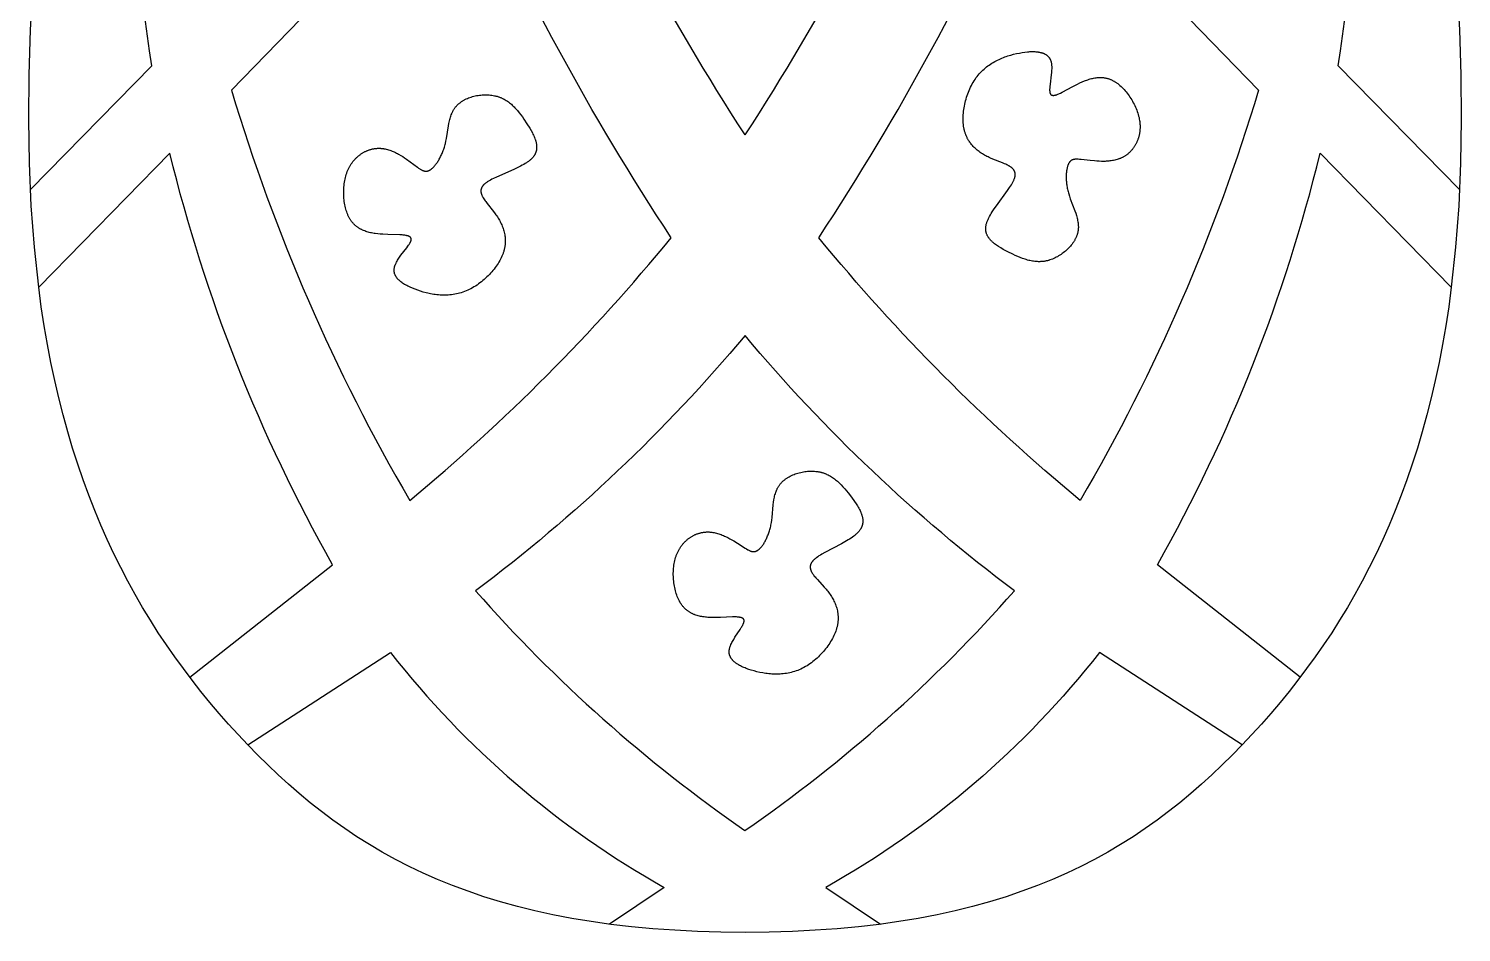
# Model space of a CAD drawing. Extents: x -66 to 16, y -52 to 43.
# Drawn here: x -61.69 to -34.31, y -50 to -32.72 of the extents above; entities that cross this region are included whole.
import ezdxf

# ---------------------------------------------------------------- set-up
doc = ezdxf.new("R2010")
doc.units = 0
doc.layers.add('CURVES', color=7, linetype='CONTINUOUS')
doc.layers.add('DEFAULT', color=7, linetype='CONTINUOUS')

msp = doc.modelspace()

# ---------------------------------------------------------------- linework, layer by layer
at = {"layer": 'CURVES'}
msp.add_lwpolyline([(-34.397, -31.874), (-34.346, -32.745), (-34.317, -33.607), (-34.309, -34.458), (-34.323, -35.294), (-34.359, -36.109), (-34.418, -36.902), (-34.5, -37.667), (-34.55, -38.038), (-34.605, -38.401), (-34.667, -38.757), (-34.733, -39.106), (-34.806, -39.447), (-34.883, -39.781), (-34.966, -40.108), (-35.055, -40.428), (-35.148, -40.742), (-35.246, -41.049), (-35.35, -41.349), (-35.458, -41.644), (-35.571, -41.932), (-35.689, -42.214), (-35.811, -42.49), (-35.938, -42.76), (-36.069, -43.025), (-36.204, -43.285), (-36.344, -43.539), (-36.487, -43.787), (-36.635, -44.031), (-36.787, -44.27), (-36.942, -44.504), (-37.102, -44.733), (-37.265, -44.958), (-37.431, -45.178), (-37.601, -45.395), (-37.774, -45.607), (-37.951, -45.815), (-38.131, -46.019), (-38.5, -46.417), (-38.689, -46.61), (-38.881, -46.8), (-39.077, -46.986), (-39.277, -47.169), (-39.482, -47.347), (-39.691, -47.521), (-39.905, -47.691), (-40.125, -47.855), (-40.351, -48.016), (-40.583, -48.171), (-40.821, -48.321), (-41.066, -48.466), (-41.319, -48.605), (-41.58, -48.739), (-41.848, -48.867), (-42.125, -48.99), (-42.411, -49.106), (-42.706, -49.215), (-43.01, -49.319), (-43.324, -49.416), (-43.649, -49.505), (-43.984, -49.589), (-44.33, -49.664), (-44.688, -49.733), (-45.057, -49.794), (-45.438, -49.848), (-45.832, -49.894), (-46.238, -49.931), (-46.658, -49.961), (-47.091, -49.983), (-47.539, -49.996), (-48, -50), (-48.461, -49.996), (-48.909, -49.983), (-49.342, -49.961), (-49.762, -49.931), (-50.168, -49.894), (-50.562, -49.848), (-50.943, -49.794), (-51.312, -49.733), (-51.67, -49.664), (-52.016, -49.589), (-52.351, -49.505), (-52.676, -49.416), (-52.99, -49.319), (-53.294, -49.215), (-53.589, -49.106), (-53.875, -48.99), (-54.152, -48.867), (-54.42, -48.739), (-54.681, -48.605), (-54.934, -48.466), (-55.179, -48.321), (-55.417, -48.171), (-55.649, -48.016), (-55.875, -47.855), (-56.095, -47.691), (-56.309, -47.521), (-56.518, -47.347), (-56.723, -47.169), (-56.923, -46.986), (-57.119, -46.8), (-57.311, -46.61), (-57.5, -46.417), (-57.869, -46.019), (-58.049, -45.815), (-58.226, -45.607), (-58.399, -45.395), (-58.569, -45.178), (-58.735, -44.958), (-58.898, -44.733), (-59.058, -44.504), (-59.213, -44.27), (-59.365, -44.031), (-59.513, -43.787), (-59.656, -43.539), (-59.796, -43.285), (-59.931, -43.025), (-60.062, -42.76), (-60.189, -42.49), (-60.311, -42.214), (-60.429, -41.932), (-60.542, -41.644), (-60.65, -41.349), (-60.754, -41.049), (-60.852, -40.742), (-60.945, -40.428), (-61.034, -40.108), (-61.117, -39.781), (-61.194, -39.447), (-61.267, -39.106), (-61.333, -38.757), (-61.395, -38.401), (-61.45, -38.038), (-61.5, -37.667), (-61.582, -36.902), (-61.641, -36.109), (-61.677, -35.294), (-61.691, -34.458), (-61.683, -33.607), (-61.654, -32.745), (-61.603, -31.874)], dxfattribs=at)
at = {"layer": 'DEFAULT'}
for points in [[(-48, -34.753, -0.034629), (-51.858, -27.711, 0.023915), (-48, -23.266, 0.023915), (-44.142, -27.711, -0.034629)], [(-53.414, -29.357), (-57.813, -33.9, 0.05969), (-54.407, -41.74, 0.048291), (-49.411, -36.72, -0.04152)], [(-46.589, -36.72, 0.04152), (-42.586, -29.357), (-38.187, -33.9, -0.05969), (-41.593, -41.74, -0.048291)], [(-42.849, -43.469, -0.057933), (-48, -38.59, -0.057933), (-53.151, -43.469, 0.060909), (-48, -48.052, 0.060909)]]:
    msp.add_lwpolyline(points, format="xyb", close=True, dxfattribs=at)
for points in [[(-61.658, -35.795), (-59.34, -33.431, -0.019464), (-60.25, -24.333)], [(-34.342, -35.795), (-36.66, -33.431, 0.019464), (-35.75, -24.333)], [(-58.612, -45.122), (-55.881, -42.972, -0.069035), (-58.991, -35.105), (-61.5, -37.667)], [(-37.388, -45.122), (-40.119, -42.972, 0.069035), (-37.009, -35.105), (-34.5, -37.667)], [(-57.5, -46.417), (-54.775, -44.65, 0.098938), (-49.542, -49.14), (-50.59, -49.844)], [(-38.5, -46.417), (-41.225, -44.65, -0.098938), (-46.458, -49.14), (-45.41, -49.844)]]:
    msp.add_lwpolyline(points, format="xyb", dxfattribs=at)
for points in [[(-43.309, -35.196), (-43.332, -35.185), (-43.354, -35.174), (-43.377, -35.163), (-43.399, -35.151), (-43.421, -35.139), (-43.442, -35.127), (-43.463, -35.114), (-43.484, -35.1), (-43.505, -35.086), (-43.525, -35.072), (-43.545, -35.057), (-43.564, -35.042), (-43.582, -35.026), (-43.601, -35.009), (-43.618, -34.992), (-43.636, -34.975), (-43.652, -34.957), (-43.668, -34.938), (-43.684, -34.919), (-43.691, -34.909), (-43.698, -34.899), (-43.706, -34.889), (-43.712, -34.879), (-43.719, -34.868), (-43.726, -34.857), (-43.732, -34.847), (-43.739, -34.836), (-43.745, -34.825), (-43.751, -34.813), (-43.756, -34.802), (-43.762, -34.791), (-43.767, -34.779), (-43.772, -34.767), (-43.777, -34.755), (-43.782, -34.743), (-43.787, -34.73), (-43.791, -34.718), (-43.795, -34.705), (-43.799, -34.692), (-43.803, -34.679), (-43.806, -34.666), (-43.81, -34.652), (-43.813, -34.639), (-43.816, -34.625), (-43.818, -34.611), (-43.821, -34.597), (-43.823, -34.582), (-43.826, -34.553), (-43.829, -34.523), (-43.831, -34.493), (-43.832, -34.462), (-43.832, -34.43), (-43.831, -34.398), (-43.829, -34.366), (-43.826, -34.334), (-43.823, -34.301), (-43.819, -34.268), (-43.813, -34.234), (-43.807, -34.201), (-43.801, -34.168), (-43.793, -34.134), (-43.784, -34.101), (-43.775, -34.067), (-43.765, -34.034), (-43.754, -34.001), (-43.743, -33.968), (-43.73, -33.936), (-43.717, -33.903), (-43.703, -33.872), (-43.688, -33.84), (-43.673, -33.809), (-43.657, -33.779), (-43.64, -33.749), (-43.622, -33.72), (-43.604, -33.692), (-43.585, -33.664), (-43.565, -33.638), (-43.544, -33.612), (-43.523, -33.586), (-43.501, -33.562), (-43.479, -33.539), (-43.456, -33.517), (-43.432, -33.495), (-43.408, -33.474), (-43.384, -33.454), (-43.359, -33.435), (-43.333, -33.417), (-43.307, -33.399), (-43.281, -33.382), (-43.254, -33.366), (-43.228, -33.351), (-43.2, -33.336), (-43.173, -33.322), (-43.145, -33.309), (-43.118, -33.296), (-43.09, -33.284), (-43.062, -33.273), (-43.034, -33.262), (-43.006, -33.252), (-42.978, -33.243), (-42.949, -33.234), (-42.921, -33.225), (-42.866, -33.21), (-42.811, -33.197), (-42.756, -33.187), (-42.703, -33.177), (-42.651, -33.17), (-42.601, -33.165), (-42.577, -33.163), (-42.553, -33.161), (-42.529, -33.16), (-42.506, -33.16), (-42.483, -33.16), (-42.461, -33.161), (-42.44, -33.162), (-42.419, -33.164), (-42.399, -33.167), (-42.389, -33.168), (-42.379, -33.17), (-42.369, -33.172), (-42.36, -33.174), (-42.351, -33.176), (-42.341, -33.178), (-42.332, -33.181), (-42.324, -33.183), (-42.315, -33.186), (-42.307, -33.189), (-42.298, -33.192), (-42.29, -33.196), (-42.282, -33.199), (-42.275, -33.203), (-42.267, -33.207), (-42.26, -33.211), (-42.253, -33.215), (-42.246, -33.22), (-42.239, -33.224), (-42.232, -33.229), (-42.226, -33.234), (-42.223, -33.237), (-42.22, -33.239), (-42.217, -33.242), (-42.214, -33.245), (-42.211, -33.248), (-42.208, -33.251), (-42.205, -33.253), (-42.203, -33.256), (-42.2, -33.259), (-42.197, -33.262), (-42.195, -33.266), (-42.192, -33.269), (-42.19, -33.272), (-42.187, -33.275), (-42.185, -33.278), (-42.183, -33.282), (-42.18, -33.285), (-42.178, -33.289), (-42.176, -33.292), (-42.174, -33.296), (-42.172, -33.299), (-42.17, -33.303), (-42.168, -33.307), (-42.166, -33.311), (-42.164, -33.315), (-42.163, -33.318), (-42.161, -33.322), (-42.159, -33.326), (-42.156, -33.335), (-42.154, -33.343), (-42.151, -33.352), (-42.149, -33.361), (-42.147, -33.37), (-42.145, -33.379), (-42.143, -33.388), (-42.142, -33.398), (-42.141, -33.408), (-42.14, -33.418), (-42.139, -33.428), (-42.138, -33.439), (-42.138, -33.449), (-42.138, -33.471), (-42.138, -33.492), (-42.139, -33.515), (-42.14, -33.537), (-42.142, -33.56), (-42.146, -33.606), (-42.169, -33.785), (-42.173, -33.825), (-42.175, -33.844), (-42.176, -33.863), (-42.177, -33.88), (-42.177, -33.889), (-42.177, -33.897), (-42.177, -33.905), (-42.176, -33.912), (-42.176, -33.919), (-42.175, -33.926), (-42.174, -33.933), (-42.174, -33.936), (-42.173, -33.94), (-42.173, -33.943), (-42.172, -33.946), (-42.171, -33.949), (-42.17, -33.952), (-42.169, -33.954), (-42.169, -33.957), (-42.168, -33.96), (-42.167, -33.962), (-42.165, -33.965), (-42.165, -33.966), (-42.164, -33.967), (-42.164, -33.968), (-42.163, -33.969), (-42.163, -33.97), (-42.162, -33.971), (-42.161, -33.972), (-42.161, -33.973), (-42.16, -33.974), (-42.159, -33.975), (-42.158, -33.976), (-42.158, -33.977), (-42.157, -33.978), (-42.156, -33.979), (-42.155, -33.98), (-42.155, -33.981), (-42.154, -33.981), (-42.153, -33.982), (-42.152, -33.983), (-42.151, -33.984), (-42.15, -33.984), (-42.15, -33.985), (-42.149, -33.986), (-42.148, -33.987), (-42.147, -33.987), (-42.146, -33.988), (-42.145, -33.988), (-42.144, -33.989), (-42.143, -33.99), (-42.142, -33.99), (-42.141, -33.991), (-42.14, -33.991), (-42.139, -33.992), (-42.138, -33.992), (-42.137, -33.992), (-42.136, -33.993), (-42.135, -33.993), (-42.133, -33.994), (-42.132, -33.994), (-42.131, -33.994), (-42.13, -33.995), (-42.129, -33.995), (-42.128, -33.995), (-42.127, -33.996), (-42.124, -33.996), (-42.122, -33.996), (-42.119, -33.997), (-42.116, -33.997), (-42.114, -33.997), (-42.111, -33.997), (-42.108, -33.997), (-42.106, -33.997), (-42.103, -33.997), (-42.1, -33.997), (-42.097, -33.997), (-42.094, -33.996), (-42.091, -33.996), (-42.088, -33.995), (-42.085, -33.995), (-42.078, -33.994), (-42.072, -33.992), (-42.065, -33.99), (-42.058, -33.989), (-42.051, -33.986), (-42.043, -33.984), (-42.036, -33.981), (-42.021, -33.976), (-42.004, -33.969), (-41.988, -33.962), (-41.971, -33.954), (-41.935, -33.936), (-41.732, -33.826), (-41.645, -33.781), (-41.601, -33.76), (-41.557, -33.739), (-41.513, -33.721), (-41.491, -33.712), (-41.469, -33.704), (-41.446, -33.697), (-41.424, -33.689), (-41.402, -33.683), (-41.38, -33.677), (-41.358, -33.672), (-41.336, -33.667), (-41.313, -33.663), (-41.291, -33.66), (-41.269, -33.657), (-41.258, -33.656), (-41.247, -33.656), (-41.236, -33.655), (-41.225, -33.655), (-41.214, -33.654), (-41.203, -33.654), (-41.192, -33.655), (-41.181, -33.655), (-41.17, -33.656), (-41.159, -33.657), (-41.148, -33.658), (-41.137, -33.659), (-41.126, -33.661), (-41.115, -33.663), (-41.104, -33.665), (-41.093, -33.667), (-41.082, -33.67), (-41.071, -33.673), (-41.06, -33.676), (-41.049, -33.679), (-41.038, -33.683), (-41.027, -33.687), (-41.016, -33.691), (-41.005, -33.696), (-40.994, -33.7), (-40.984, -33.705), (-40.973, -33.711), (-40.962, -33.716), (-40.951, -33.722), (-40.94, -33.728), (-40.93, -33.735), (-40.919, -33.742), (-40.908, -33.749), (-40.897, -33.756), (-40.887, -33.764), (-40.876, -33.772), (-40.855, -33.789), (-40.834, -33.806), (-40.813, -33.825), (-40.793, -33.845), (-40.773, -33.865), (-40.753, -33.887), (-40.733, -33.909), (-40.714, -33.932), (-40.695, -33.955), (-40.677, -33.98), (-40.659, -34.005), (-40.642, -34.03), (-40.625, -34.056), (-40.609, -34.083), (-40.593, -34.11), (-40.578, -34.137), (-40.564, -34.165), (-40.55, -34.193), (-40.537, -34.221), (-40.525, -34.25), (-40.513, -34.278), (-40.503, -34.307), (-40.493, -34.336), (-40.484, -34.365), (-40.476, -34.394), (-40.469, -34.423), (-40.464, -34.451), (-40.459, -34.48), (-40.456, -34.494), (-40.455, -34.508), (-40.453, -34.522), (-40.452, -34.536), (-40.451, -34.55), (-40.45, -34.564), (-40.449, -34.578), (-40.449, -34.592), (-40.449, -34.605), (-40.449, -34.619), (-40.45, -34.633), (-40.451, -34.646), (-40.452, -34.659), (-40.453, -34.673), (-40.454, -34.686), (-40.456, -34.699), (-40.458, -34.712), (-40.46, -34.725), (-40.462, -34.738), (-40.465, -34.75), (-40.468, -34.763), (-40.471, -34.775), (-40.474, -34.788), (-40.478, -34.8), (-40.481, -34.812), (-40.485, -34.824), (-40.489, -34.836), (-40.494, -34.848), (-40.498, -34.86), (-40.503, -34.871), (-40.508, -34.882), (-40.513, -34.894), (-40.518, -34.905), (-40.523, -34.916), (-40.529, -34.927), (-40.535, -34.938), (-40.541, -34.948), (-40.547, -34.959), (-40.554, -34.969), (-40.56, -34.979), (-40.567, -34.989), (-40.574, -34.999), (-40.581, -35.008), (-40.588, -35.018), (-40.595, -35.027), (-40.603, -35.037), (-40.611, -35.046), (-40.618, -35.054), (-40.626, -35.063), (-40.635, -35.072), (-40.643, -35.08), (-40.651, -35.088), (-40.66, -35.096), (-40.669, -35.104), (-40.677, -35.111), (-40.686, -35.119), (-40.695, -35.126), (-40.705, -35.133), (-40.714, -35.14), (-40.723, -35.146), (-40.733, -35.153), (-40.743, -35.159), (-40.753, -35.165), (-40.763, -35.171), (-40.773, -35.176), (-40.783, -35.182), (-40.793, -35.187), (-40.803, -35.192), (-40.814, -35.196), (-40.824, -35.201), (-40.835, -35.205), (-40.846, -35.209), (-40.856, -35.213), (-40.867, -35.217), (-40.889, -35.224), (-40.911, -35.23), (-40.934, -35.236), (-40.956, -35.24), (-40.979, -35.245), (-41.002, -35.248), (-41.025, -35.251), (-41.048, -35.254), (-41.072, -35.256), (-41.095, -35.257), (-41.118, -35.258), (-41.141, -35.259), (-41.187, -35.259), (-41.232, -35.257), (-41.277, -35.255), (-41.32, -35.251), (-41.403, -35.243), (-41.576, -35.222), (-41.605, -35.22), (-41.631, -35.218), (-41.644, -35.218), (-41.656, -35.217), (-41.667, -35.218), (-41.678, -35.218), (-41.684, -35.218), (-41.689, -35.219), (-41.694, -35.219), (-41.699, -35.22), (-41.704, -35.221), (-41.709, -35.222), (-41.714, -35.223), (-41.719, -35.224), (-41.723, -35.225), (-41.728, -35.226), (-41.732, -35.227), (-41.737, -35.229), (-41.741, -35.231), (-41.745, -35.232), (-41.749, -35.234), (-41.753, -35.236), (-41.757, -35.238), (-41.761, -35.24), (-41.763, -35.242), (-41.764, -35.243), (-41.766, -35.244), (-41.768, -35.245), (-41.77, -35.247), (-41.772, -35.248), (-41.773, -35.249), (-41.775, -35.251), (-41.777, -35.252), (-41.779, -35.254), (-41.782, -35.257), (-41.785, -35.26), (-41.788, -35.263), (-41.791, -35.267), (-41.795, -35.27), (-41.798, -35.274), (-41.8, -35.278), (-41.803, -35.282), (-41.806, -35.287), (-41.809, -35.291), (-41.811, -35.296), (-41.814, -35.301), (-41.817, -35.305), (-41.819, -35.311), (-41.821, -35.316), (-41.824, -35.321), (-41.826, -35.327), (-41.828, -35.333), (-41.831, -35.339), (-41.835, -35.351), (-41.839, -35.364), (-41.842, -35.378), (-41.845, -35.392), (-41.849, -35.407), (-41.851, -35.423), (-41.854, -35.439), (-41.856, -35.455), (-41.858, -35.472), (-41.859, -35.489), (-41.86, -35.507), (-41.861, -35.525), (-41.861, -35.544), (-41.861, -35.563), (-41.861, -35.583), (-41.86, -35.602), (-41.859, -35.622), (-41.858, -35.643), (-41.856, -35.664), (-41.854, -35.685), (-41.851, -35.706), (-41.848, -35.727), (-41.844, -35.749), (-41.84, -35.771), (-41.835, -35.793), (-41.83, -35.815), (-41.825, -35.837), (-41.819, -35.86), (-41.813, -35.882), (-41.798, -35.927), (-41.783, -35.973), (-41.695, -36.203), (-41.679, -36.25), (-41.665, -36.296), (-41.658, -36.319), (-41.652, -36.343), (-41.647, -36.366), (-41.642, -36.389), (-41.638, -36.412), (-41.634, -36.435), (-41.633, -36.447), (-41.632, -36.458), (-41.631, -36.47), (-41.63, -36.481), (-41.63, -36.493), (-41.629, -36.504), (-41.629, -36.516), (-41.629, -36.527), (-41.63, -36.539), (-41.631, -36.55), (-41.632, -36.562), (-41.633, -36.573), (-41.634, -36.585), (-41.636, -36.596), (-41.638, -36.607), (-41.641, -36.619), (-41.643, -36.63), (-41.647, -36.642), (-41.65, -36.653), (-41.653, -36.664), (-41.657, -36.675), (-41.662, -36.687), (-41.666, -36.698), (-41.671, -36.709), (-41.676, -36.72), (-41.681, -36.731), (-41.687, -36.742), (-41.693, -36.753), (-41.699, -36.764), (-41.705, -36.775), (-41.711, -36.786), (-41.718, -36.797), (-41.725, -36.807), (-41.732, -36.818), (-41.748, -36.839), (-41.763, -36.859), (-41.78, -36.879), (-41.798, -36.899), (-41.816, -36.918), (-41.835, -36.937), (-41.854, -36.955), (-41.874, -36.973), (-41.895, -36.991), (-41.916, -37.007), (-41.938, -37.023), (-41.96, -37.039), (-41.982, -37.053), (-42.005, -37.067), (-42.028, -37.081), (-42.052, -37.093), (-42.075, -37.105), (-42.099, -37.116), (-42.123, -37.126), (-42.147, -37.135), (-42.171, -37.144), (-42.184, -37.148), (-42.196, -37.151), (-42.208, -37.155), (-42.22, -37.158), (-42.232, -37.16), (-42.244, -37.163), (-42.256, -37.165), (-42.268, -37.168), (-42.28, -37.17), (-42.292, -37.171), (-42.304, -37.173), (-42.316, -37.174), (-42.328, -37.175), (-42.34, -37.176), (-42.352, -37.176), (-42.364, -37.177), (-42.388, -37.177), (-42.412, -37.176), (-42.436, -37.174), (-42.459, -37.172), (-42.483, -37.169), (-42.507, -37.166), (-42.53, -37.161), (-42.554, -37.156), (-42.578, -37.151), (-42.601, -37.145), (-42.625, -37.138), (-42.648, -37.131), (-42.671, -37.123), (-42.695, -37.115), (-42.742, -37.097), (-42.788, -37.078), (-42.835, -37.057), (-42.881, -37.036), (-42.974, -36.989), (-43.065, -36.941), (-43.11, -36.915), (-43.153, -36.889), (-43.174, -36.875), (-43.194, -36.862), (-43.214, -36.847), (-43.233, -36.833), (-43.251, -36.818), (-43.26, -36.81), (-43.269, -36.803), (-43.277, -36.795), (-43.285, -36.787), (-43.293, -36.779), (-43.301, -36.771), (-43.309, -36.763), (-43.316, -36.755), (-43.323, -36.746), (-43.33, -36.738), (-43.336, -36.729), (-43.343, -36.721), (-43.348, -36.712), (-43.354, -36.703), (-43.36, -36.694), (-43.365, -36.685), (-43.369, -36.675), (-43.374, -36.666), (-43.378, -36.656), (-43.382, -36.646), (-43.383, -36.642), (-43.385, -36.637), (-43.387, -36.632), (-43.388, -36.627), (-43.39, -36.622), (-43.391, -36.616), (-43.392, -36.611), (-43.393, -36.606), (-43.394, -36.601), (-43.395, -36.596), (-43.396, -36.59), (-43.397, -36.585), (-43.398, -36.58), (-43.398, -36.574), (-43.399, -36.569), (-43.399, -36.564), (-43.399, -36.558), (-43.399, -36.553), (-43.4, -36.547), (-43.4, -36.541), (-43.399, -36.536), (-43.399, -36.53), (-43.399, -36.524), (-43.398, -36.518), (-43.398, -36.513), (-43.397, -36.507), (-43.395, -36.495), (-43.393, -36.483), (-43.391, -36.471), (-43.388, -36.458), (-43.384, -36.446), (-43.38, -36.433), (-43.376, -36.42), (-43.371, -36.407), (-43.366, -36.394), (-43.36, -36.381), (-43.354, -36.367), (-43.348, -36.354), (-43.341, -36.34), (-43.326, -36.312), (-43.31, -36.284), (-43.293, -36.255), (-43.275, -36.226), (-43.236, -36.167), (-43.194, -36.107), (-42.98, -35.814), (-42.942, -35.759), (-42.925, -35.733), (-42.909, -35.707), (-42.894, -35.682), (-42.881, -35.657), (-42.875, -35.645), (-42.869, -35.634), (-42.864, -35.622), (-42.859, -35.611), (-42.854, -35.6), (-42.85, -35.589), (-42.847, -35.578), (-42.845, -35.573), (-42.843, -35.568), (-42.842, -35.563), (-42.841, -35.558), (-42.84, -35.553), (-42.839, -35.548), (-42.838, -35.543), (-42.837, -35.538), (-42.836, -35.534), (-42.836, -35.529), (-42.836, -35.524), (-42.835, -35.52), (-42.835, -35.515), (-42.835, -35.511), (-42.835, -35.507), (-42.835, -35.502), (-42.836, -35.498), (-42.836, -35.494), (-42.836, -35.49), (-42.837, -35.486), (-42.838, -35.482), (-42.839, -35.478), (-42.839, -35.474), (-42.84, -35.47), (-42.842, -35.466), (-42.843, -35.462), (-42.844, -35.458), (-42.846, -35.455), (-42.847, -35.451), (-42.849, -35.447), (-42.85, -35.444), (-42.852, -35.44), (-42.854, -35.437), (-42.856, -35.433), (-42.858, -35.43), (-42.86, -35.427), (-42.862, -35.423), (-42.865, -35.42), (-42.867, -35.417), (-42.87, -35.413), (-42.872, -35.41), (-42.875, -35.407), (-42.878, -35.404), (-42.881, -35.401), (-42.884, -35.398), (-42.886, -35.395), (-42.89, -35.392), (-42.893, -35.389), (-42.899, -35.383), (-42.906, -35.378), (-42.913, -35.372), (-42.921, -35.367), (-42.928, -35.361), (-42.936, -35.356), (-42.944, -35.351), (-42.953, -35.346), (-42.961, -35.341), (-42.979, -35.332), (-42.998, -35.322), (-43.017, -35.313), (-43.038, -35.304), (-43.08, -35.287), (-43.262, -35.215)], [(-52.774, -36.259), (-52.76, -36.279), (-52.745, -36.3), (-52.732, -36.321), (-52.718, -36.342), (-52.705, -36.364), (-52.693, -36.385), (-52.681, -36.407), (-52.67, -36.429), (-52.659, -36.452), (-52.649, -36.474), (-52.639, -36.497), (-52.63, -36.52), (-52.622, -36.543), (-52.614, -36.566), (-52.608, -36.59), (-52.601, -36.613), (-52.596, -36.637), (-52.591, -36.662), (-52.588, -36.686), (-52.586, -36.698), (-52.585, -36.71), (-52.584, -36.723), (-52.583, -36.735), (-52.582, -36.748), (-52.582, -36.76), (-52.581, -36.773), (-52.581, -36.785), (-52.582, -36.798), (-52.582, -36.811), (-52.583, -36.823), (-52.584, -36.836), (-52.585, -36.849), (-52.587, -36.862), (-52.588, -36.875), (-52.59, -36.888), (-52.593, -36.901), (-52.595, -36.914), (-52.598, -36.927), (-52.601, -36.94), (-52.604, -36.953), (-52.608, -36.967), (-52.612, -36.98), (-52.616, -36.993), (-52.62, -37.007), (-52.625, -37.02), (-52.63, -37.033), (-52.635, -37.047), (-52.647, -37.074), (-52.659, -37.101), (-52.673, -37.129), (-52.688, -37.156), (-52.703, -37.183), (-52.72, -37.21), (-52.738, -37.237), (-52.756, -37.264), (-52.776, -37.291), (-52.796, -37.317), (-52.817, -37.344), (-52.839, -37.37), (-52.862, -37.395), (-52.885, -37.42), (-52.909, -37.445), (-52.934, -37.469), (-52.959, -37.493), (-52.985, -37.516), (-53.011, -37.539), (-53.038, -37.561), (-53.066, -37.582), (-53.094, -37.603), (-53.122, -37.623), (-53.151, -37.642), (-53.18, -37.66), (-53.21, -37.677), (-53.24, -37.693), (-53.27, -37.709), (-53.3, -37.723), (-53.331, -37.737), (-53.361, -37.749), (-53.392, -37.76), (-53.423, -37.77), (-53.454, -37.779), (-53.485, -37.787), (-53.517, -37.794), (-53.548, -37.8), (-53.579, -37.805), (-53.61, -37.809), (-53.642, -37.812), (-53.673, -37.814), (-53.704, -37.816), (-53.735, -37.817), (-53.766, -37.817), (-53.797, -37.816), (-53.828, -37.814), (-53.858, -37.812), (-53.889, -37.809), (-53.919, -37.805), (-53.949, -37.801), (-53.978, -37.796), (-54.008, -37.791), (-54.037, -37.785), (-54.065, -37.779), (-54.094, -37.772), (-54.15, -37.757), (-54.204, -37.741), (-54.256, -37.723), (-54.307, -37.705), (-54.355, -37.685), (-54.402, -37.665), (-54.424, -37.654), (-54.445, -37.643), (-54.466, -37.632), (-54.486, -37.621), (-54.506, -37.61), (-54.525, -37.598), (-54.543, -37.586), (-54.56, -37.574), (-54.576, -37.562), (-54.584, -37.556), (-54.592, -37.549), (-54.599, -37.543), (-54.606, -37.536), (-54.613, -37.53), (-54.62, -37.523), (-54.626, -37.517), (-54.633, -37.51), (-54.639, -37.503), (-54.645, -37.496), (-54.65, -37.49), (-54.656, -37.483), (-54.661, -37.476), (-54.665, -37.468), (-54.67, -37.461), (-54.674, -37.454), (-54.678, -37.447), (-54.682, -37.439), (-54.686, -37.432), (-54.689, -37.425), (-54.692, -37.417), (-54.693, -37.413), (-54.695, -37.409), (-54.696, -37.406), (-54.697, -37.402), (-54.698, -37.398), (-54.699, -37.394), (-54.7, -37.39), (-54.701, -37.386), (-54.702, -37.382), (-54.703, -37.378), (-54.703, -37.374), (-54.704, -37.37), (-54.705, -37.366), (-54.705, -37.362), (-54.705, -37.358), (-54.706, -37.354), (-54.706, -37.35), (-54.706, -37.346), (-54.706, -37.342), (-54.706, -37.338), (-54.706, -37.334), (-54.706, -37.329), (-54.706, -37.325), (-54.706, -37.321), (-54.705, -37.317), (-54.705, -37.313), (-54.704, -37.308), (-54.704, -37.304), (-54.702, -37.295), (-54.7, -37.287), (-54.698, -37.278), (-54.696, -37.269), (-54.693, -37.26), (-54.69, -37.251), (-54.687, -37.242), (-54.683, -37.233), (-54.679, -37.224), (-54.675, -37.215), (-54.67, -37.206), (-54.666, -37.196), (-54.661, -37.187), (-54.65, -37.168), (-54.639, -37.149), (-54.627, -37.131), (-54.615, -37.112), (-54.602, -37.093), (-54.575, -37.055), (-54.466, -36.912), (-54.442, -36.879), (-54.431, -36.863), (-54.421, -36.848), (-54.412, -36.833), (-54.408, -36.826), (-54.404, -36.819), (-54.4, -36.812), (-54.396, -36.805), (-54.393, -36.798), (-54.39, -36.792), (-54.388, -36.786), (-54.386, -36.783), (-54.385, -36.78), (-54.384, -36.777), (-54.383, -36.774), (-54.383, -36.771), (-54.382, -36.768), (-54.381, -36.765), (-54.381, -36.762), (-54.38, -36.76), (-54.38, -36.757), (-54.38, -36.754), (-54.379, -36.753), (-54.379, -36.752), (-54.379, -36.75), (-54.379, -36.749), (-54.379, -36.748), (-54.379, -36.747), (-54.379, -36.745), (-54.379, -36.744), (-54.38, -36.743), (-54.38, -36.742), (-54.38, -36.741), (-54.38, -36.739), (-54.38, -36.738), (-54.38, -36.737), (-54.381, -36.736), (-54.381, -36.735), (-54.381, -36.734), (-54.381, -36.733), (-54.382, -36.732), (-54.382, -36.73), (-54.383, -36.729), (-54.383, -36.728), (-54.383, -36.727), (-54.384, -36.726), (-54.384, -36.725), (-54.385, -36.724), (-54.385, -36.723), (-54.386, -36.722), (-54.387, -36.721), (-54.387, -36.72), (-54.388, -36.719), (-54.388, -36.718), (-54.389, -36.717), (-54.39, -36.717), (-54.39, -36.716), (-54.391, -36.715), (-54.392, -36.714), (-54.393, -36.713), (-54.394, -36.712), (-54.394, -36.711), (-54.395, -36.71), (-54.396, -36.71), (-54.397, -36.709), (-54.398, -36.708), (-54.4, -36.706), (-54.402, -36.705), (-54.404, -36.703), (-54.406, -36.702), (-54.408, -36.7), (-54.41, -36.699), (-54.413, -36.697), (-54.415, -36.696), (-54.418, -36.695), (-54.42, -36.693), (-54.423, -36.692), (-54.426, -36.691), (-54.429, -36.69), (-54.431, -36.689), (-54.434, -36.687), (-54.441, -36.685), (-54.447, -36.683), (-54.454, -36.681), (-54.461, -36.68), (-54.468, -36.678), (-54.476, -36.676), (-54.483, -36.675), (-54.5, -36.672), (-54.517, -36.67), (-54.535, -36.668), (-54.554, -36.666), (-54.594, -36.664), (-54.824, -36.657), (-54.922, -36.653), (-54.971, -36.65), (-55.019, -36.645), (-55.067, -36.639), (-55.09, -36.636), (-55.113, -36.632), (-55.136, -36.627), (-55.159, -36.622), (-55.181, -36.617), (-55.204, -36.611), (-55.226, -36.604), (-55.247, -36.597), (-55.268, -36.59), (-55.289, -36.581), (-55.31, -36.573), (-55.32, -36.568), (-55.33, -36.563), (-55.339, -36.558), (-55.349, -36.553), (-55.359, -36.547), (-55.368, -36.542), (-55.378, -36.536), (-55.387, -36.53), (-55.396, -36.524), (-55.405, -36.518), (-55.414, -36.511), (-55.423, -36.505), (-55.432, -36.498), (-55.441, -36.491), (-55.449, -36.483), (-55.457, -36.476), (-55.466, -36.468), (-55.474, -36.46), (-55.482, -36.452), (-55.489, -36.443), (-55.497, -36.435), (-55.504, -36.426), (-55.512, -36.417), (-55.519, -36.408), (-55.526, -36.398), (-55.533, -36.388), (-55.54, -36.378), (-55.546, -36.368), (-55.553, -36.357), (-55.559, -36.347), (-55.565, -36.336), (-55.571, -36.324), (-55.577, -36.313), (-55.582, -36.301), (-55.588, -36.289), (-55.593, -36.277), (-55.603, -36.252), (-55.612, -36.226), (-55.621, -36.2), (-55.629, -36.172), (-55.636, -36.144), (-55.642, -36.116), (-55.648, -36.087), (-55.653, -36.057), (-55.658, -36.028), (-55.662, -35.997), (-55.665, -35.967), (-55.667, -35.936), (-55.668, -35.905), (-55.669, -35.874), (-55.669, -35.843), (-55.669, -35.812), (-55.667, -35.78), (-55.665, -35.749), (-55.662, -35.718), (-55.658, -35.688), (-55.654, -35.657), (-55.649, -35.627), (-55.643, -35.597), (-55.636, -35.568), (-55.628, -35.539), (-55.62, -35.51), (-55.611, -35.482), (-55.601, -35.455), (-55.596, -35.442), (-55.59, -35.429), (-55.584, -35.416), (-55.578, -35.403), (-55.572, -35.39), (-55.566, -35.378), (-55.56, -35.365), (-55.553, -35.353), (-55.546, -35.342), (-55.539, -35.33), (-55.532, -35.318), (-55.525, -35.307), (-55.517, -35.296), (-55.509, -35.285), (-55.502, -35.274), (-55.494, -35.264), (-55.486, -35.254), (-55.477, -35.244), (-55.469, -35.234), (-55.46, -35.224), (-55.451, -35.215), (-55.443, -35.205), (-55.434, -35.196), (-55.424, -35.187), (-55.415, -35.179), (-55.406, -35.17), (-55.396, -35.162), (-55.387, -35.154), (-55.377, -35.146), (-55.367, -35.138), (-55.357, -35.131), (-55.347, -35.124), (-55.337, -35.117), (-55.327, -35.11), (-55.316, -35.103), (-55.306, -35.097), (-55.295, -35.091), (-55.285, -35.085), (-55.274, -35.079), (-55.263, -35.073), (-55.253, -35.068), (-55.242, -35.063), (-55.231, -35.058), (-55.22, -35.054), (-55.209, -35.049), (-55.198, -35.045), (-55.186, -35.041), (-55.175, -35.037), (-55.164, -35.034), (-55.153, -35.03), (-55.141, -35.027), (-55.13, -35.025), (-55.119, -35.022), (-55.107, -35.02), (-55.096, -35.017), (-55.084, -35.015), (-55.073, -35.014), (-55.061, -35.012), (-55.05, -35.011), (-55.038, -35.01), (-55.027, -35.009), (-55.015, -35.009), (-55.004, -35.008), (-54.992, -35.008), (-54.981, -35.009), (-54.969, -35.009), (-54.958, -35.01), (-54.947, -35.011), (-54.935, -35.012), (-54.924, -35.013), (-54.912, -35.015), (-54.901, -35.016), (-54.89, -35.018), (-54.878, -35.021), (-54.856, -35.026), (-54.834, -35.031), (-54.812, -35.038), (-54.789, -35.045), (-54.768, -35.053), (-54.746, -35.061), (-54.725, -35.07), (-54.703, -35.079), (-54.682, -35.089), (-54.661, -35.1), (-54.641, -35.11), (-54.621, -35.121), (-54.581, -35.144), (-54.542, -35.168), (-54.505, -35.193), (-54.469, -35.217), (-54.401, -35.266), (-54.262, -35.371), (-54.238, -35.387), (-54.216, -35.401), (-54.206, -35.408), (-54.195, -35.414), (-54.185, -35.42), (-54.175, -35.425), (-54.171, -35.427), (-54.166, -35.43), (-54.161, -35.432), (-54.156, -35.434), (-54.151, -35.435), (-54.147, -35.437), (-54.142, -35.439), (-54.138, -35.44), (-54.133, -35.442), (-54.128, -35.443), (-54.124, -35.444), (-54.119, -35.445), (-54.115, -35.445), (-54.111, -35.446), (-54.106, -35.446), (-54.102, -35.447), (-54.097, -35.447), (-54.093, -35.447), (-54.091, -35.447), (-54.088, -35.446), (-54.086, -35.446), (-54.084, -35.446), (-54.082, -35.446), (-54.08, -35.446), (-54.077, -35.445), (-54.075, -35.445), (-54.073, -35.445), (-54.071, -35.444), (-54.066, -35.443), (-54.062, -35.442), (-54.057, -35.441), (-54.053, -35.439), (-54.049, -35.438), (-54.044, -35.436), (-54.04, -35.434), (-54.035, -35.432), (-54.03, -35.429), (-54.026, -35.427), (-54.021, -35.424), (-54.017, -35.421), (-54.012, -35.418), (-54.007, -35.415), (-54.002, -35.412), (-53.998, -35.408), (-53.993, -35.404), (-53.988, -35.4), (-53.983, -35.396), (-53.973, -35.388), (-53.963, -35.378), (-53.953, -35.368), (-53.943, -35.357), (-53.933, -35.346), (-53.923, -35.334), (-53.913, -35.321), (-53.903, -35.308), (-53.893, -35.295), (-53.883, -35.28), (-53.873, -35.265), (-53.864, -35.25), (-53.854, -35.234), (-53.844, -35.217), (-53.835, -35.2), (-53.826, -35.183), (-53.817, -35.165), (-53.808, -35.147), (-53.799, -35.128), (-53.791, -35.108), (-53.782, -35.089), (-53.774, -35.068), (-53.767, -35.048), (-53.759, -35.027), (-53.752, -35.006), (-53.745, -34.984), (-53.739, -34.962), (-53.733, -34.939), (-53.727, -34.917), (-53.717, -34.87), (-53.708, -34.823), (-53.668, -34.58), (-53.659, -34.532), (-53.649, -34.484), (-53.643, -34.461), (-53.636, -34.438), (-53.629, -34.415), (-53.622, -34.392), (-53.614, -34.37), (-53.605, -34.349), (-53.601, -34.338), (-53.596, -34.327), (-53.591, -34.317), (-53.586, -34.306), (-53.581, -34.296), (-53.575, -34.286), (-53.57, -34.276), (-53.564, -34.266), (-53.558, -34.257), (-53.551, -34.247), (-53.545, -34.238), (-53.538, -34.228), (-53.531, -34.219), (-53.523, -34.21), (-53.516, -34.201), (-53.508, -34.193), (-53.5, -34.184), (-53.492, -34.176), (-53.483, -34.168), (-53.474, -34.16), (-53.465, -34.152), (-53.456, -34.144), (-53.447, -34.137), (-53.437, -34.13), (-53.427, -34.122), (-53.417, -34.115), (-53.407, -34.109), (-53.396, -34.102), (-53.385, -34.096), (-53.375, -34.089), (-53.363, -34.083), (-53.352, -34.077), (-53.341, -34.072), (-53.329, -34.066), (-53.306, -34.056), (-53.282, -34.046), (-53.257, -34.037), (-53.232, -34.028), (-53.207, -34.021), (-53.181, -34.014), (-53.155, -34.008), (-53.129, -34.002), (-53.102, -33.998), (-53.076, -33.994), (-53.049, -33.991), (-53.022, -33.988), (-52.995, -33.987), (-52.968, -33.986), (-52.942, -33.986), (-52.915, -33.987), (-52.889, -33.989), (-52.863, -33.991), (-52.837, -33.994), (-52.811, -33.998), (-52.786, -34.003), (-52.774, -34.006), (-52.761, -34.009), (-52.749, -34.012), (-52.737, -34.015), (-52.725, -34.019), (-52.714, -34.023), (-52.702, -34.027), (-52.691, -34.031), (-52.679, -34.035), (-52.668, -34.04), (-52.657, -34.044), (-52.646, -34.049), (-52.635, -34.054), (-52.624, -34.06), (-52.613, -34.065), (-52.603, -34.071), (-52.582, -34.083), (-52.562, -34.095), (-52.542, -34.108), (-52.523, -34.122), (-52.503, -34.137), (-52.485, -34.152), (-52.466, -34.167), (-52.448, -34.183), (-52.431, -34.2), (-52.413, -34.217), (-52.396, -34.234), (-52.38, -34.252), (-52.363, -34.271), (-52.347, -34.289), (-52.315, -34.328), (-52.285, -34.368), (-52.255, -34.409), (-52.225, -34.451), (-52.168, -34.538), (-52.113, -34.625), (-52.087, -34.67), (-52.063, -34.714), (-52.052, -34.736), (-52.041, -34.758), (-52.031, -34.781), (-52.022, -34.803), (-52.014, -34.825), (-52.01, -34.836), (-52.006, -34.847), (-52.003, -34.857), (-51.999, -34.868), (-51.996, -34.879), (-51.994, -34.89), (-51.991, -34.901), (-51.989, -34.912), (-51.987, -34.923), (-51.986, -34.933), (-51.984, -34.944), (-51.983, -34.955), (-51.982, -34.965), (-51.982, -34.976), (-51.982, -34.986), (-51.982, -34.997), (-51.983, -35.007), (-51.983, -35.018), (-51.985, -35.028), (-51.986, -35.038), (-51.987, -35.044), (-51.988, -35.049), (-51.989, -35.054), (-51.99, -35.059), (-51.992, -35.064), (-51.993, -35.069), (-51.995, -35.074), (-51.996, -35.079), (-51.998, -35.084), (-52, -35.089), (-52.002, -35.094), (-52.004, -35.099), (-52.006, -35.104), (-52.008, -35.109), (-52.01, -35.114), (-52.013, -35.119), (-52.015, -35.124), (-52.018, -35.129), (-52.02, -35.134), (-52.023, -35.138), (-52.026, -35.143), (-52.029, -35.148), (-52.032, -35.153), (-52.036, -35.158), (-52.039, -35.162), (-52.043, -35.167), (-52.05, -35.177), (-52.058, -35.186), (-52.066, -35.195), (-52.075, -35.204), (-52.084, -35.214), (-52.094, -35.223), (-52.104, -35.232), (-52.115, -35.24), (-52.126, -35.249), (-52.138, -35.258), (-52.15, -35.267), (-52.162, -35.275), (-52.175, -35.284), (-52.201, -35.301), (-52.229, -35.317), (-52.259, -35.334), (-52.289, -35.35), (-52.352, -35.381), (-52.418, -35.412), (-52.75, -35.559), (-52.81, -35.588), (-52.838, -35.602), (-52.865, -35.616), (-52.89, -35.631), (-52.914, -35.645), (-52.926, -35.653), (-52.936, -35.66), (-52.947, -35.667), (-52.957, -35.674), (-52.966, -35.682), (-52.975, -35.689), (-52.983, -35.696), (-52.987, -35.7), (-52.991, -35.704), (-52.995, -35.708), (-52.999, -35.711), (-53.002, -35.715), (-53.005, -35.719), (-53.008, -35.723), (-53.011, -35.726), (-53.014, -35.73), (-53.017, -35.734), (-53.02, -35.738), (-53.022, -35.741), (-53.025, -35.745), (-53.027, -35.749), (-53.029, -35.753), (-53.031, -35.757), (-53.033, -35.76), (-53.035, -35.764), (-53.036, -35.768), (-53.038, -35.772), (-53.039, -35.776), (-53.041, -35.78), (-53.042, -35.784), (-53.043, -35.787), (-53.044, -35.791), (-53.045, -35.795), (-53.045, -35.799), (-53.046, -35.803), (-53.047, -35.807), (-53.047, -35.811), (-53.047, -35.815), (-53.048, -35.819), (-53.048, -35.823), (-53.048, -35.827), (-53.048, -35.831), (-53.047, -35.835), (-53.047, -35.839), (-53.047, -35.843), (-53.046, -35.847), (-53.046, -35.851), (-53.045, -35.855), (-53.044, -35.859), (-53.043, -35.863), (-53.042, -35.867), (-53.041, -35.871), (-53.04, -35.875), (-53.039, -35.879), (-53.038, -35.883), (-53.035, -35.892), (-53.032, -35.9), (-53.029, -35.908), (-53.025, -35.917), (-53.021, -35.925), (-53.017, -35.933), (-53.012, -35.942), (-53.008, -35.951), (-53.003, -35.959), (-52.992, -35.976), (-52.98, -35.994), (-52.968, -36.011), (-52.955, -36.029), (-52.927, -36.066), (-52.805, -36.218)], [(-46.451, -43.438), (-46.435, -43.458), (-46.419, -43.477), (-46.404, -43.497), (-46.389, -43.517), (-46.375, -43.538), (-46.361, -43.559), (-46.347, -43.58), (-46.335, -43.601), (-46.322, -43.622), (-46.31, -43.644), (-46.299, -43.666), (-46.289, -43.688), (-46.279, -43.711), (-46.27, -43.734), (-46.261, -43.757), (-46.254, -43.78), (-46.246, -43.803), (-46.24, -43.827), (-46.235, -43.851), (-46.232, -43.863), (-46.23, -43.875), (-46.228, -43.888), (-46.226, -43.9), (-46.225, -43.912), (-46.224, -43.925), (-46.223, -43.937), (-46.222, -43.95), (-46.221, -43.962), (-46.221, -43.975), (-46.22, -43.988), (-46.22, -44.001), (-46.221, -44.014), (-46.221, -44.027), (-46.222, -44.04), (-46.223, -44.053), (-46.225, -44.066), (-46.226, -44.079), (-46.228, -44.092), (-46.23, -44.106), (-46.233, -44.119), (-46.235, -44.132), (-46.238, -44.146), (-46.241, -44.16), (-46.245, -44.173), (-46.249, -44.187), (-46.253, -44.201), (-46.257, -44.215), (-46.267, -44.242), (-46.277, -44.27), (-46.289, -44.299), (-46.302, -44.327), (-46.316, -44.355), (-46.33, -44.383), (-46.346, -44.412), (-46.363, -44.44), (-46.38, -44.468), (-46.399, -44.496), (-46.418, -44.523), (-46.438, -44.551), (-46.459, -44.578), (-46.48, -44.605), (-46.502, -44.631), (-46.525, -44.657), (-46.549, -44.682), (-46.573, -44.707), (-46.598, -44.732), (-46.623, -44.755), (-46.649, -44.779), (-46.676, -44.801), (-46.703, -44.823), (-46.73, -44.844), (-46.758, -44.864), (-46.786, -44.883), (-46.815, -44.902), (-46.844, -44.919), (-46.873, -44.936), (-46.903, -44.951), (-46.932, -44.965), (-46.962, -44.979), (-46.992, -44.991), (-47.023, -45.002), (-47.053, -45.012), (-47.084, -45.021), (-47.115, -45.029), (-47.146, -45.037), (-47.177, -45.043), (-47.208, -45.048), (-47.239, -45.053), (-47.27, -45.056), (-47.3, -45.059), (-47.331, -45.061), (-47.362, -45.063), (-47.393, -45.063), (-47.424, -45.063), (-47.454, -45.062), (-47.484, -45.061), (-47.514, -45.059), (-47.544, -45.056), (-47.574, -45.053), (-47.603, -45.049), (-47.633, -45.045), (-47.661, -45.04), (-47.718, -45.029), (-47.773, -45.016), (-47.827, -45.002), (-47.879, -44.987), (-47.928, -44.971), (-47.976, -44.954), (-47.999, -44.945), (-48.021, -44.936), (-48.043, -44.927), (-48.064, -44.917), (-48.084, -44.907), (-48.103, -44.896), (-48.122, -44.886), (-48.14, -44.875), (-48.157, -44.864), (-48.165, -44.858), (-48.173, -44.852), (-48.181, -44.846), (-48.189, -44.841), (-48.196, -44.835), (-48.204, -44.828), (-48.211, -44.822), (-48.217, -44.816), (-48.224, -44.81), (-48.23, -44.803), (-48.236, -44.797), (-48.242, -44.79), (-48.248, -44.784), (-48.253, -44.777), (-48.258, -44.77), (-48.263, -44.763), (-48.267, -44.756), (-48.272, -44.749), (-48.276, -44.742), (-48.279, -44.735), (-48.283, -44.727), (-48.285, -44.724), (-48.286, -44.72), (-48.288, -44.716), (-48.289, -44.712), (-48.291, -44.709), (-48.292, -44.705), (-48.293, -44.701), (-48.294, -44.697), (-48.295, -44.693), (-48.296, -44.689), (-48.297, -44.686), (-48.298, -44.682), (-48.299, -44.678), (-48.3, -44.674), (-48.3, -44.67), (-48.301, -44.666), (-48.302, -44.662), (-48.302, -44.657), (-48.302, -44.653), (-48.303, -44.649), (-48.303, -44.645), (-48.303, -44.641), (-48.303, -44.637), (-48.303, -44.633), (-48.303, -44.628), (-48.303, -44.624), (-48.303, -44.62), (-48.302, -44.615), (-48.301, -44.607), (-48.3, -44.598), (-48.299, -44.589), (-48.297, -44.58), (-48.295, -44.571), (-48.292, -44.562), (-48.29, -44.553), (-48.287, -44.543), (-48.283, -44.534), (-48.28, -44.524), (-48.276, -44.515), (-48.272, -44.505), (-48.268, -44.496), (-48.259, -44.476), (-48.249, -44.457), (-48.238, -44.437), (-48.227, -44.417), (-48.216, -44.398), (-48.192, -44.358), (-48.093, -44.207), (-48.071, -44.173), (-48.061, -44.156), (-48.052, -44.141), (-48.044, -44.125), (-48.04, -44.118), (-48.037, -44.11), (-48.034, -44.103), (-48.031, -44.096), (-48.028, -44.089), (-48.025, -44.083), (-48.023, -44.076), (-48.022, -44.073), (-48.022, -44.07), (-48.021, -44.067), (-48.02, -44.064), (-48.019, -44.061), (-48.019, -44.058), (-48.018, -44.055), (-48.018, -44.052), (-48.018, -44.05), (-48.018, -44.047), (-48.017, -44.044), (-48.017, -44.043), (-48.017, -44.042), (-48.018, -44.041), (-48.018, -44.039), (-48.018, -44.038), (-48.018, -44.037), (-48.018, -44.036), (-48.018, -44.034), (-48.018, -44.033), (-48.018, -44.032), (-48.019, -44.031), (-48.019, -44.03), (-48.019, -44.028), (-48.019, -44.027), (-48.02, -44.026), (-48.02, -44.025), (-48.021, -44.024), (-48.021, -44.023), (-48.021, -44.022), (-48.022, -44.021), (-48.022, -44.02), (-48.023, -44.019), (-48.023, -44.018), (-48.024, -44.017), (-48.024, -44.016), (-48.025, -44.015), (-48.025, -44.014), (-48.026, -44.013), (-48.027, -44.012), (-48.027, -44.011), (-48.028, -44.01), (-48.029, -44.009), (-48.03, -44.008), (-48.03, -44.008), (-48.031, -44.007), (-48.032, -44.006), (-48.033, -44.005), (-48.034, -44.004), (-48.034, -44.003), (-48.035, -44.003), (-48.036, -44.002), (-48.037, -44.001), (-48.038, -44), (-48.039, -43.999), (-48.041, -43.998), (-48.043, -43.997), (-48.045, -43.995), (-48.047, -43.994), (-48.05, -43.992), (-48.052, -43.991), (-48.055, -43.99), (-48.057, -43.989), (-48.06, -43.988), (-48.062, -43.987), (-48.065, -43.986), (-48.068, -43.984), (-48.071, -43.984), (-48.074, -43.983), (-48.077, -43.982), (-48.083, -43.98), (-48.09, -43.978), (-48.097, -43.977), (-48.104, -43.976), (-48.111, -43.974), (-48.119, -43.973), (-48.127, -43.972), (-48.143, -43.971), (-48.16, -43.97), (-48.178, -43.969), (-48.197, -43.969), (-48.237, -43.969), (-48.467, -43.979), (-48.566, -43.982), (-48.615, -43.982), (-48.663, -43.98), (-48.711, -43.978), (-48.735, -43.976), (-48.758, -43.973), (-48.781, -43.97), (-48.804, -43.967), (-48.827, -43.963), (-48.85, -43.959), (-48.872, -43.954), (-48.894, -43.948), (-48.916, -43.942), (-48.937, -43.936), (-48.958, -43.928), (-48.968, -43.924), (-48.979, -43.92), (-48.989, -43.916), (-48.999, -43.911), (-49.009, -43.906), (-49.019, -43.902), (-49.029, -43.896), (-49.038, -43.891), (-49.048, -43.886), (-49.057, -43.88), (-49.067, -43.874), (-49.076, -43.868), (-49.085, -43.862), (-49.094, -43.855), (-49.103, -43.849), (-49.112, -43.842), (-49.121, -43.835), (-49.129, -43.827), (-49.138, -43.82), (-49.146, -43.812), (-49.154, -43.804), (-49.163, -43.796), (-49.17, -43.787), (-49.178, -43.778), (-49.186, -43.769), (-49.194, -43.76), (-49.201, -43.75), (-49.208, -43.741), (-49.215, -43.731), (-49.222, -43.72), (-49.229, -43.71), (-49.236, -43.699), (-49.242, -43.688), (-49.249, -43.676), (-49.255, -43.665), (-49.261, -43.653), (-49.273, -43.629), (-49.284, -43.604), (-49.294, -43.578), (-49.304, -43.551), (-49.313, -43.524), (-49.322, -43.496), (-49.33, -43.467), (-49.337, -43.438), (-49.343, -43.409), (-49.349, -43.379), (-49.354, -43.349), (-49.359, -43.318), (-49.362, -43.287), (-49.365, -43.256), (-49.368, -43.225), (-49.369, -43.194), (-49.37, -43.163), (-49.37, -43.132), (-49.369, -43.101), (-49.368, -43.07), (-49.365, -43.039), (-49.362, -43.008), (-49.358, -42.978), (-49.354, -42.948), (-49.348, -42.919), (-49.342, -42.89), (-49.335, -42.862), (-49.327, -42.834), (-49.322, -42.82), (-49.318, -42.806), (-49.313, -42.793), (-49.308, -42.78), (-49.303, -42.767), (-49.297, -42.754), (-49.292, -42.741), (-49.286, -42.729), (-49.28, -42.717), (-49.274, -42.705), (-49.267, -42.693), (-49.261, -42.681), (-49.254, -42.669), (-49.247, -42.658), (-49.24, -42.647), (-49.233, -42.636), (-49.226, -42.625), (-49.218, -42.614), (-49.21, -42.604), (-49.202, -42.593), (-49.194, -42.583), (-49.186, -42.573), (-49.178, -42.564), (-49.169, -42.554), (-49.161, -42.545), (-49.152, -42.536), (-49.143, -42.527), (-49.134, -42.518), (-49.125, -42.51), (-49.115, -42.501), (-49.106, -42.493), (-49.097, -42.485), (-49.087, -42.478), (-49.077, -42.47), (-49.067, -42.463), (-49.057, -42.456), (-49.047, -42.449), (-49.037, -42.442), (-49.027, -42.436), (-49.017, -42.429), (-49.006, -42.423), (-48.996, -42.418), (-48.985, -42.412), (-48.974, -42.407), (-48.964, -42.401), (-48.953, -42.396), (-48.942, -42.392), (-48.931, -42.387), (-48.92, -42.383), (-48.909, -42.379), (-48.898, -42.375), (-48.887, -42.371), (-48.876, -42.368), (-48.865, -42.365), (-48.853, -42.362), (-48.842, -42.359), (-48.831, -42.357), (-48.819, -42.354), (-48.808, -42.352), (-48.796, -42.35), (-48.785, -42.349), (-48.774, -42.348), (-48.762, -42.346), (-48.751, -42.346), (-48.739, -42.345), (-48.728, -42.345), (-48.716, -42.345), (-48.705, -42.345), (-48.693, -42.345), (-48.682, -42.345), (-48.67, -42.346), (-48.659, -42.347), (-48.648, -42.348), (-48.636, -42.35), (-48.613, -42.353), (-48.591, -42.357), (-48.568, -42.362), (-48.546, -42.368), (-48.523, -42.374), (-48.501, -42.381), (-48.479, -42.388), (-48.457, -42.396), (-48.436, -42.405), (-48.414, -42.413), (-48.393, -42.423), (-48.372, -42.432), (-48.331, -42.452), (-48.29, -42.473), (-48.251, -42.495), (-48.214, -42.517), (-48.143, -42.561), (-47.996, -42.656), (-47.972, -42.67), (-47.949, -42.683), (-47.938, -42.689), (-47.927, -42.695), (-47.917, -42.7), (-47.907, -42.704), (-47.902, -42.706), (-47.897, -42.708), (-47.892, -42.71), (-47.887, -42.711), (-47.882, -42.713), (-47.877, -42.714), (-47.873, -42.716), (-47.868, -42.717), (-47.863, -42.718), (-47.859, -42.718), (-47.854, -42.719), (-47.849, -42.72), (-47.845, -42.72), (-47.84, -42.72), (-47.836, -42.721), (-47.832, -42.72), (-47.827, -42.72), (-47.823, -42.72), (-47.821, -42.72), (-47.818, -42.719), (-47.816, -42.719), (-47.814, -42.719), (-47.812, -42.718), (-47.81, -42.718), (-47.807, -42.718), (-47.805, -42.717), (-47.803, -42.717), (-47.801, -42.716), (-47.797, -42.715), (-47.792, -42.713), (-47.788, -42.712), (-47.784, -42.71), (-47.779, -42.708), (-47.775, -42.706), (-47.771, -42.703), (-47.766, -42.701), (-47.762, -42.698), (-47.757, -42.696), (-47.753, -42.693), (-47.749, -42.689), (-47.744, -42.686), (-47.74, -42.682), (-47.735, -42.679), (-47.731, -42.675), (-47.726, -42.671), (-47.721, -42.666), (-47.717, -42.662), (-47.708, -42.653), (-47.698, -42.643), (-47.689, -42.632), (-47.68, -42.62), (-47.671, -42.608), (-47.662, -42.596), (-47.652, -42.583), (-47.643, -42.569), (-47.634, -42.554), (-47.625, -42.539), (-47.617, -42.524), (-47.608, -42.508), (-47.599, -42.491), (-47.591, -42.474), (-47.583, -42.456), (-47.575, -42.438), (-47.567, -42.42), (-47.559, -42.401), (-47.552, -42.381), (-47.545, -42.361), (-47.538, -42.341), (-47.531, -42.32), (-47.525, -42.299), (-47.519, -42.278), (-47.514, -42.256), (-47.508, -42.234), (-47.504, -42.212), (-47.499, -42.189), (-47.495, -42.166), (-47.488, -42.119), (-47.482, -42.071), (-47.46, -41.826), (-47.454, -41.777), (-47.447, -41.729), (-47.443, -41.705), (-47.438, -41.682), (-47.433, -41.658), (-47.427, -41.635), (-47.42, -41.613), (-47.413, -41.591), (-47.409, -41.58), (-47.405, -41.569), (-47.401, -41.558), (-47.397, -41.547), (-47.392, -41.537), (-47.388, -41.526), (-47.383, -41.516), (-47.377, -41.506), (-47.372, -41.495), (-47.366, -41.485), (-47.36, -41.476), (-47.354, -41.466), (-47.348, -41.456), (-47.341, -41.447), (-47.334, -41.437), (-47.327, -41.428), (-47.32, -41.419), (-47.312, -41.41), (-47.304, -41.402), (-47.296, -41.393), (-47.287, -41.385), (-47.279, -41.376), (-47.27, -41.368), (-47.26, -41.36), (-47.251, -41.352), (-47.241, -41.345), (-47.232, -41.337), (-47.222, -41.33), (-47.211, -41.323), (-47.201, -41.316), (-47.19, -41.309), (-47.18, -41.302), (-47.169, -41.296), (-47.158, -41.29), (-47.135, -41.277), (-47.112, -41.266), (-47.088, -41.255), (-47.063, -41.245), (-47.039, -41.236), (-47.013, -41.227), (-46.988, -41.219), (-46.962, -41.212), (-46.936, -41.205), (-46.909, -41.2), (-46.883, -41.195), (-46.856, -41.191), (-46.83, -41.187), (-46.803, -41.184), (-46.776, -41.183), (-46.75, -41.182), (-46.723, -41.181), (-46.697, -41.182), (-46.671, -41.183), (-46.645, -41.186), (-46.62, -41.189), (-46.608, -41.191), (-46.595, -41.193), (-46.583, -41.195), (-46.571, -41.197), (-46.558, -41.2), (-46.546, -41.203), (-46.535, -41.206), (-46.523, -41.21), (-46.511, -41.213), (-46.5, -41.217), (-46.488, -41.221), (-46.477, -41.225), (-46.466, -41.229), (-46.454, -41.234), (-46.443, -41.239), (-46.433, -41.244), (-46.411, -41.254), (-46.39, -41.265), (-46.369, -41.277), (-46.349, -41.289), (-46.329, -41.302), (-46.309, -41.316), (-46.29, -41.33), (-46.271, -41.345), (-46.252, -41.36), (-46.233, -41.376), (-46.215, -41.392), (-46.197, -41.409), (-46.18, -41.426), (-46.162, -41.444), (-46.128, -41.48), (-46.094, -41.518), (-46.062, -41.557), (-46.029, -41.597), (-45.966, -41.679), (-45.905, -41.763), (-45.876, -41.805), (-45.849, -41.847), (-45.836, -41.869), (-45.824, -41.89), (-45.813, -41.912), (-45.802, -41.933), (-45.792, -41.954), (-45.787, -41.965), (-45.783, -41.976), (-45.779, -41.986), (-45.775, -41.997), (-45.771, -42.008), (-45.768, -42.018), (-45.764, -42.029), (-45.761, -42.04), (-45.759, -42.05), (-45.756, -42.061), (-45.754, -42.071), (-45.753, -42.082), (-45.751, -42.092), (-45.75, -42.103), (-45.749, -42.113), (-45.748, -42.124), (-45.748, -42.134), (-45.748, -42.145), (-45.749, -42.155), (-45.75, -42.166), (-45.75, -42.171), (-45.751, -42.176), (-45.752, -42.181), (-45.753, -42.186), (-45.754, -42.192), (-45.755, -42.197), (-45.756, -42.202), (-45.757, -42.207), (-45.758, -42.212), (-45.76, -42.217), (-45.761, -42.222), (-45.763, -42.227), (-45.765, -42.233), (-45.766, -42.238), (-45.768, -42.243), (-45.77, -42.248), (-45.773, -42.253), (-45.775, -42.258), (-45.777, -42.263), (-45.78, -42.268), (-45.782, -42.273), (-45.785, -42.278), (-45.788, -42.283), (-45.791, -42.288), (-45.794, -42.293), (-45.797, -42.298), (-45.804, -42.308), (-45.811, -42.318), (-45.818, -42.328), (-45.827, -42.337), (-45.835, -42.347), (-45.844, -42.357), (-45.854, -42.367), (-45.864, -42.376), (-45.874, -42.386), (-45.885, -42.395), (-45.897, -42.405), (-45.909, -42.414), (-45.921, -42.424), (-45.946, -42.442), (-45.973, -42.461), (-46.001, -42.479), (-46.03, -42.497), (-46.091, -42.533), (-46.154, -42.569), (-46.476, -42.738), (-46.533, -42.771), (-46.56, -42.787), (-46.586, -42.804), (-46.611, -42.82), (-46.633, -42.836), (-46.644, -42.844), (-46.654, -42.852), (-46.664, -42.86), (-46.674, -42.868), (-46.682, -42.876), (-46.691, -42.884), (-46.699, -42.892), (-46.702, -42.896), (-46.706, -42.9), (-46.709, -42.904), (-46.713, -42.908), (-46.716, -42.912), (-46.719, -42.916), (-46.722, -42.919), (-46.725, -42.923), (-46.727, -42.927), (-46.73, -42.931), (-46.732, -42.935), (-46.734, -42.939), (-46.736, -42.943), (-46.738, -42.947), (-46.74, -42.951), (-46.742, -42.955), (-46.744, -42.959), (-46.745, -42.963), (-46.746, -42.967), (-46.748, -42.971), (-46.749, -42.975), (-46.75, -42.979), (-46.751, -42.983), (-46.752, -42.987), (-46.752, -42.991), (-46.753, -42.995), (-46.753, -42.998), (-46.754, -43.002), (-46.754, -43.006), (-46.754, -43.01), (-46.754, -43.014), (-46.754, -43.018), (-46.754, -43.022), (-46.754, -43.026), (-46.753, -43.03), (-46.753, -43.034), (-46.752, -43.038), (-46.752, -43.042), (-46.751, -43.046), (-46.75, -43.05), (-46.749, -43.054), (-46.748, -43.058), (-46.747, -43.062), (-46.746, -43.066), (-46.744, -43.07), (-46.743, -43.074), (-46.741, -43.078), (-46.74, -43.082), (-46.737, -43.09), (-46.733, -43.098), (-46.729, -43.106), (-46.725, -43.114), (-46.72, -43.122), (-46.715, -43.13), (-46.71, -43.139), (-46.705, -43.147), (-46.699, -43.155), (-46.687, -43.172), (-46.675, -43.188), (-46.661, -43.205), (-46.647, -43.222), (-46.617, -43.256), (-46.484, -43.4)]]:
    msp.add_lwpolyline(points, close=True, dxfattribs=at)

doc.saveas('drawing.dxf')
